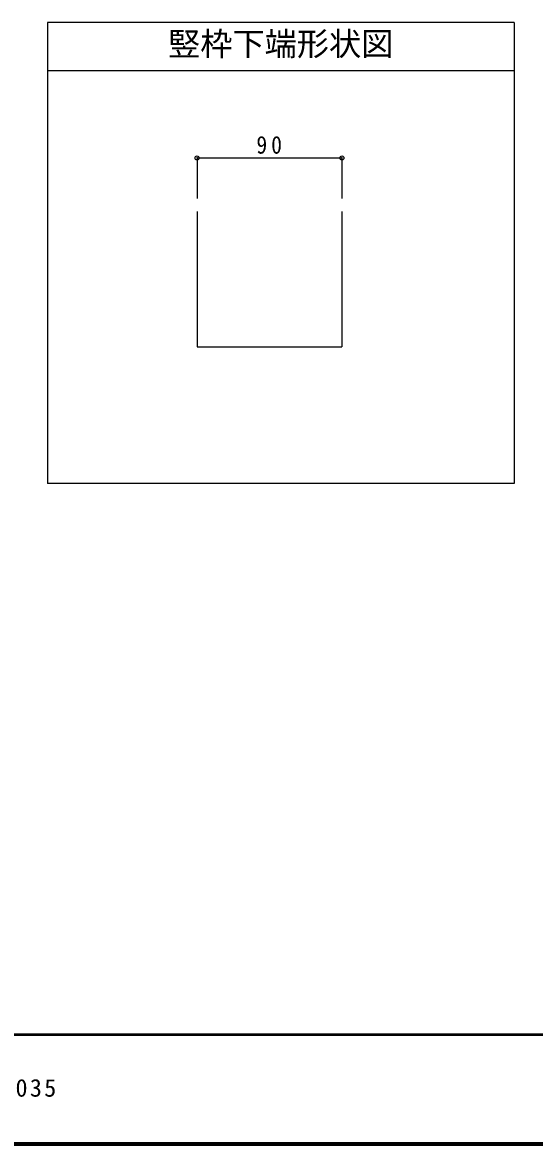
# Model space of a CAD drawing. Units: millimetres, scale not verified. Extents: x -973 to 977, y -718 to 696.
# Drawn here: x -339 to -20, y -701 to -3 of the extents above; entities that cross this region are included whole.
import ezdxf
from ezdxf.enums import TextEntityAlignment as Align

# ---------------------------------------------------------------- set-up
doc = ezdxf.new("R2010")
doc.units = ezdxf.units.MM
doc.header["$LTSCALE"] = 5
doc.header["$PDMODE"] = 32
doc.header["$PDSIZE"] = 2.5
for name, color, linetype in [('0-0_補助線', 3, 'Continuous'), ('F-1_枠', 6, 'Continuous'), ('F-A_文字', 7, 'Continuous')]:
    doc.layers.add(name, color=color, linetype=linetype)
doc.styles.add('ＭＳ ゴシック', font='')
doc.styles.get('ＭＳ ゴシック').set_extended_font_data('MS Gothic')

msp = doc.modelspace()

# ---------------------------------------------------------------- linework, layer by layer
at = {"layer": '0-0_補助線'}
for p, q in [((-323.145, -3), (-323.145, -289.507)), ((-33.145, -3), (-323.145, -3)), ((-33.145, -33), (-323.145, -33)), ((-140.157, -120.51), (-140.157, -204.525))]:
    msp.add_line(p, q, dxfattribs=at)
at = {"layer": '0-0_補助線', "color": 4}
for p, q in [((-230.157, -87.208), (-230.157, -112.469)), ((-230.157, -87.208), (-140.157, -87.208)), ((-140.157, -87.208), (-140.157, -112.469))]:
    msp.add_line(p, q, dxfattribs=at)
at = {"layer": '0-0_補助線'}
for points in [[(-33.145, -3), (-33.145, -289.507), (-323.145, -289.507)], [(-230.157, -120.51), (-230.157, -204.525), (-140.157, -204.525)]]:
    msp.add_lwpolyline(points, dxfattribs=at)
at = {"layer": '0-0_補助線', "color": 7}
for p in [(-230.157, -87.208), (-140.157, -87.208)]:
    msp.add_point(p, dxfattribs=at)
at = {"layer": 'F-1_枠'}
for p, q in [((976.653, -631.667), (-973.347, -631.667)), ((976.653, -632.5), (-973.347, -632.5)), ((976.653, -699.167), (-973.347, -699.167)), ((976.653, -700), (-973.347, -700)), ((976.653, -700.833), (-973.347, -700.833))]:
    msp.add_line(p, q, dxfattribs=at)

# ---------------------------------------------------------------- texts
at = {"layer": '0-0_補助線', "color": 7, "style": 'ＭＳ ゴシック'}
msp.add_text('竪枠下端形状図', height=14.66, dxfattribs=at).set_placement((-248.145, -28), align=Align.BOTTOM_LEFT)
at = {"layer": '0-0_補助線', "color": 7, "insert": (-193.282, -84.708), "char_height": 11, "attachment_point": 7, "style": 'ＭＳ ゴシック'}
msp.add_mtext('\\T1.36;\\W0.9;90', dxfattribs=at)
at = {"layer": 'F-A_文字', "insert": (-851.68, -673.333), "char_height": 11, "attachment_point": 7, "style": 'ＭＳ ゴシック'}
msp.add_mtext('\\T1.19;ピノアース\u3000引き違い戸\u3000上吊りタイプ\u3000固定枠90巾\u3000枠外H2,035', dxfattribs=at)

doc.saveas('drawing.dxf')
